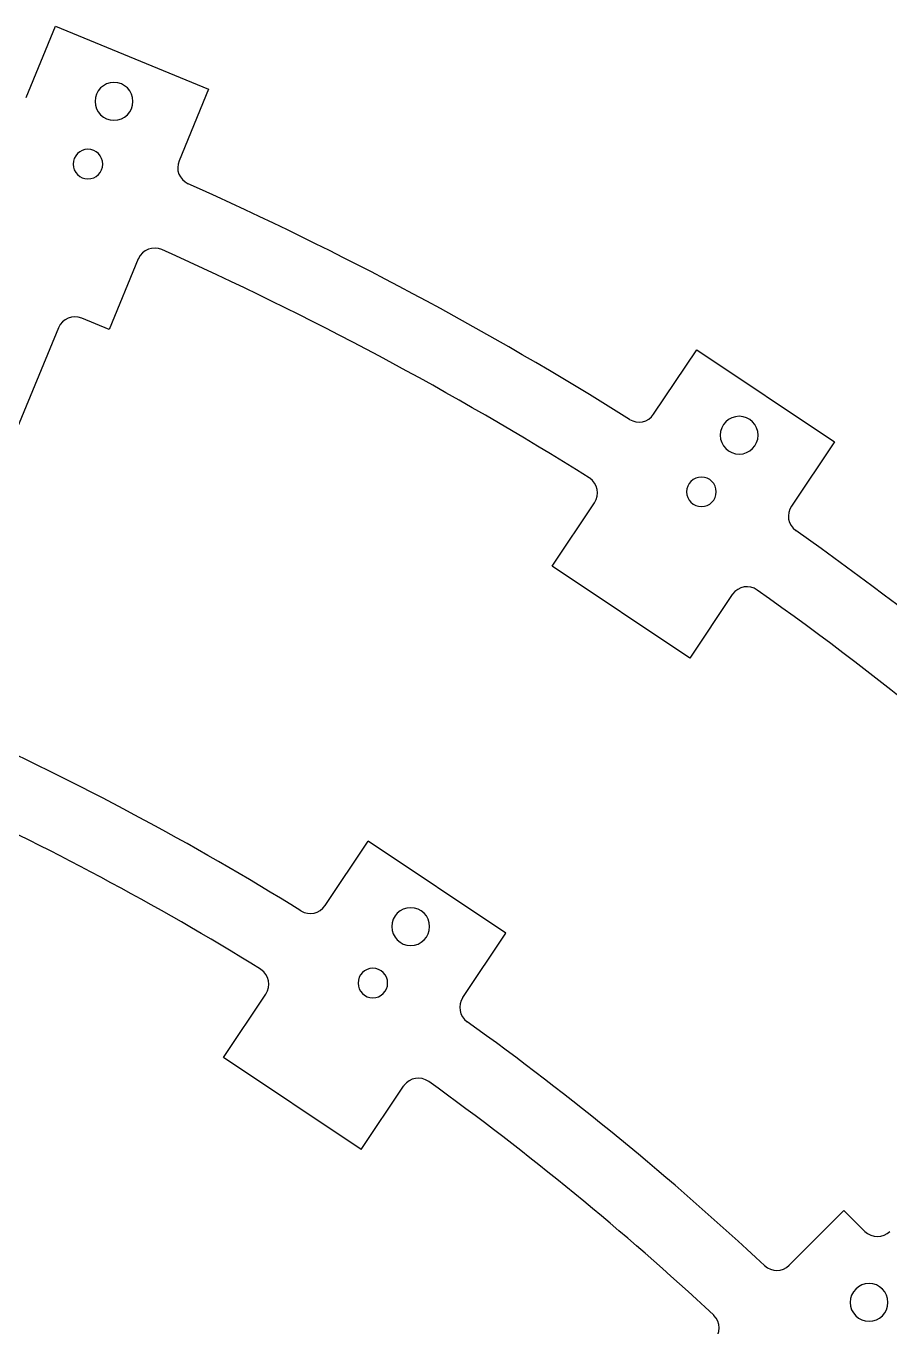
# Model space of a CAD drawing. Header units: millimetres. Extents: x -62 to 273, y 1 to 296.
# Drawn here: x 76.9 to 149.9, y 165.3 to 275.3 of the extents above; entities that cross this region are included whole.
import ezdxf

# ---------------------------------------------------------------- set-up
doc = ezdxf.new("R2010")
doc.units = ezdxf.units.MM
doc.header["$MEASUREMENT"] = 0

# ---------------------------------------------------------------- blocks, each defined once
blk = doc.blocks.new('block 12')
at = {"color": 7, "lineweight": 25, "true_color": 0xffffff}
blk.add_open_spline([(132.76, 235.93), (132.76, 236.62), (133.32, 237.18), (134.01, 237.18), (134.7, 237.18), (135.26, 236.62), (135.26, 235.93), (135.26, 235.24), (134.7, 234.68), (134.01, 234.68), (133.32, 234.68), (132.76, 235.24), (132.76, 235.93), (132.76, 235.93), (132.76, 235.93), (132.76, 235.93)], degree=3, knots=[0, 0, 0, 0, 1, 1, 1, 2, 2, 2, 3, 3, 3, 4, 4, 4, 5, 5, 5, 5], dxfattribs=at)
blk = doc.blocks.new('block 13')
at = {"color": 7, "lineweight": 25, "true_color": 0xffffff}
blk.add_open_spline([(135.6, 240.72), (135.6, 241.6), (136.32, 242.32), (137.2, 242.32), (138.09, 242.32), (138.8, 241.6), (138.8, 240.72), (138.8, 239.83), (138.09, 239.12), (137.2, 239.12), (136.32, 239.12), (135.6, 239.83), (135.6, 240.72), (135.6, 240.72), (135.6, 240.72), (135.6, 240.72)], degree=3, knots=[0, 0, 0, 0, 1, 1, 1, 2, 2, 2, 3, 3, 3, 4, 4, 4, 5, 5, 5, 5], dxfattribs=at)
blk = doc.blocks.new('block 14')
at = {"color": 7, "lineweight": 25, "true_color": 0xffffff}
blk.add_open_spline([(80.89, 263.66), (80.89, 264.35), (81.45, 264.91), (82.14, 264.91), (82.83, 264.91), (83.39, 264.35), (83.39, 263.66), (83.39, 262.97), (82.83, 262.41), (82.14, 262.41), (81.45, 262.41), (80.89, 262.97), (80.89, 263.66), (80.89, 263.66), (80.89, 263.66), (80.89, 263.66)], degree=3, knots=[0, 0, 0, 0, 1, 1, 1, 2, 2, 2, 3, 3, 3, 4, 4, 4, 5, 5, 5, 5], dxfattribs=at)
blk = doc.blocks.new('block 15')
at = {"color": 7, "lineweight": 25, "true_color": 0xffffff}
blk.add_open_spline([(82.74, 268.97), (82.74, 269.85), (83.46, 270.57), (84.34, 270.57), (85.23, 270.57), (85.94, 269.85), (85.94, 268.97), (85.94, 268.09), (85.23, 267.37), (84.34, 267.37), (83.46, 267.37), (82.74, 268.09), (82.74, 268.97), (82.74, 268.97), (82.74, 268.97), (82.74, 268.97)], degree=3, knots=[0, 0, 0, 0, 1, 1, 1, 2, 2, 2, 3, 3, 3, 4, 4, 4, 5, 5, 5, 5], dxfattribs=at)
blk = doc.blocks.new('block 27')
at = {"color": 7, "lineweight": 25, "true_color": 0xffffff}
blk.add_open_spline([(146.58, 167.34), (146.58, 168.22), (147.3, 168.94), (148.18, 168.94), (149.06, 168.94), (149.78, 168.22), (149.78, 167.34), (149.78, 166.45), (149.06, 165.74), (148.18, 165.74), (147.3, 165.74), (146.58, 166.45), (146.58, 167.34), (146.58, 167.34), (146.58, 167.34), (146.58, 167.34)], degree=3, knots=[0, 0, 0, 0, 1, 1, 1, 2, 2, 2, 3, 3, 3, 4, 4, 4, 5, 5, 5, 5], dxfattribs=at)
blk = doc.blocks.new('block 28')
at = {"color": 7, "lineweight": 25, "true_color": 0xffffff}
blk.add_open_spline([(104.98, 194.36), (104.98, 195.05), (105.54, 195.61), (106.23, 195.61), (106.92, 195.61), (107.48, 195.05), (107.48, 194.36), (107.48, 193.67), (106.92, 193.11), (106.23, 193.11), (105.54, 193.11), (104.98, 193.67), (104.98, 194.36), (104.98, 194.36), (104.98, 194.36), (104.98, 194.36)], degree=3, knots=[0, 0, 0, 0, 1, 1, 1, 2, 2, 2, 3, 3, 3, 4, 4, 4, 5, 5, 5, 5], dxfattribs=at)
blk = doc.blocks.new('block 29')
at = {"color": 7, "lineweight": 25, "true_color": 0xffffff}
blk.add_open_spline([(107.83, 199.14), (107.83, 200.03), (108.54, 200.74), (109.43, 200.74), (110.31, 200.74), (111.03, 200.03), (111.03, 199.14), (111.03, 198.26), (110.31, 197.54), (109.43, 197.54), (108.54, 197.54), (107.83, 198.26), (107.83, 199.14), (107.83, 199.14), (107.83, 199.14), (107.83, 199.14)], degree=3, knots=[0, 0, 0, 0, 1, 1, 1, 2, 2, 2, 3, 3, 3, 4, 4, 4, 5, 5, 5, 5], dxfattribs=at)
blk = doc.blocks.new('block 106')
at = {"color": 7, "lineweight": 25, "true_color": 0xffffff}
blk.add_lwpolyline([(102.19, 200.92), (105.83, 206.36)], dxfattribs=at)
blk = doc.blocks.new('block 107')
at = {"color": 7, "lineweight": 25, "true_color": 0xffffff}
blk.add_lwpolyline([(117.47, 198.58), (105.83, 206.36)], dxfattribs=at)
blk = doc.blocks.new('block 108')
at = {"color": 7, "lineweight": 25, "true_color": 0xffffff}
blk.add_lwpolyline([(113.83, 193.14), (117.47, 198.58)], dxfattribs=at)
blk = doc.blocks.new('block 109')
at = {"color": 7, "lineweight": 25, "true_color": 0xffffff}
blk.add_lwpolyline([(141.43, 170.49), (146.06, 175.11)], dxfattribs=at)
blk = doc.blocks.new('block 110')
at = {"color": 7, "lineweight": 25, "true_color": 0xffffff}
blk.add_lwpolyline([(147.83, 173.35), (146.06, 175.11)], dxfattribs=at)
blk = doc.blocks.new('block 114')
at = {"color": 7, "lineweight": 25, "true_color": 0xffffff}
blk.add_lwpolyline([(136.61, 227.23), (133.02, 221.86)], dxfattribs=at)
blk = doc.blocks.new('block 115')
at = {"color": 7, "lineweight": 25, "true_color": 0xffffff}
blk.add_lwpolyline([(133.02, 221.86), (121.38, 229.64)], dxfattribs=at)
blk = doc.blocks.new('block 116')
at = {"color": 7, "lineweight": 25, "true_color": 0xffffff}
blk.add_lwpolyline([(121.38, 229.64), (124.97, 235.01)], dxfattribs=at)
blk = doc.blocks.new('block 117')
at = {"color": 7, "lineweight": 25, "true_color": 0xffffff}
blk.add_lwpolyline([(86.39, 255.63), (83.92, 249.66)], dxfattribs=at)
blk = doc.blocks.new('block 118')
at = {"color": 7, "lineweight": 25, "true_color": 0xffffff}
blk.add_lwpolyline([(83.92, 249.66), (81.61, 250.62)], dxfattribs=at)
blk = doc.blocks.new('block 119')
at = {"color": 7, "lineweight": 25, "true_color": 0xffffff}
blk.add_lwpolyline([(79.65, 249.81), (70.09, 226.71)], dxfattribs=at)
blk = doc.blocks.new('block 130')
at = {"color": 7, "lineweight": 25, "true_color": 0xffffff}
blk.add_lwpolyline([(105.25, 180.29), (108.83, 185.65)], dxfattribs=at)
blk = doc.blocks.new('block 131')
at = {"color": 7, "lineweight": 25, "true_color": 0xffffff}
blk.add_lwpolyline([(105.25, 180.29), (93.6, 188.06)], dxfattribs=at)
blk = doc.blocks.new('block 132')
at = {"color": 7, "lineweight": 25, "true_color": 0xffffff}
blk.add_lwpolyline([(93.6, 188.06), (97.19, 193.43)], dxfattribs=at)
blk = doc.blocks.new('block 239')
at = {"color": 7, "lineweight": 25, "true_color": 0xffffff}
blk.add_lwpolyline([(76.91, 269.3), (79.41, 275.34)], dxfattribs=at)
blk = doc.blocks.new('block 240')
at = {"color": 7, "lineweight": 25, "true_color": 0xffffff}
blk.add_lwpolyline([(79.41, 275.34), (92.34, 269.99)], dxfattribs=at)
blk = doc.blocks.new('block 241')
at = {"color": 7, "lineweight": 25, "true_color": 0xffffff}
blk.add_lwpolyline([(92.34, 269.99), (89.84, 263.95)], dxfattribs=at)
blk = doc.blocks.new('block 242')
at = {"color": 7, "lineweight": 25, "true_color": 0xffffff}
blk.add_lwpolyline([(129.97, 242.49), (133.61, 247.93)], dxfattribs=at)
blk = doc.blocks.new('block 243')
at = {"color": 7, "lineweight": 25, "true_color": 0xffffff}
blk.add_lwpolyline([(133.61, 247.93), (145.25, 240.15)], dxfattribs=at)
blk = doc.blocks.new('block 244')
at = {"color": 7, "lineweight": 25, "true_color": 0xffffff}
blk.add_lwpolyline([(145.25, 240.15), (141.61, 234.72)], dxfattribs=at)
blk = doc.blocks.new('block 344')
at = {"color": 7, "lineweight": 25, "true_color": 0xffffff}
blk.add_open_spline([(100.15, 200.47), (90.93, 206.2), (81.35, 211.32), (71.47, 215.81)], degree=3, dxfattribs=at)
blk = doc.blocks.new('block 345')
at = {"color": 7, "lineweight": 25, "true_color": 0xffffff}
blk.add_open_spline([(100.15, 200.47), (100.84, 200.05), (101.74, 200.24), (102.19, 200.92)], degree=3, dxfattribs=at)
blk = doc.blocks.new('block 346')
at = {"color": 7, "lineweight": 25, "true_color": 0xffffff}
blk.add_open_spline([(113.83, 193.14), (113.38, 192.46), (113.55, 191.56), (114.2, 191.09)], degree=3, dxfattribs=at)
blk = doc.blocks.new('block 347')
at = {"color": 7, "lineweight": 25, "true_color": 0xffffff}
blk.add_open_spline([(139.35, 170.45), (131.42, 177.86), (123.02, 184.76), (114.2, 191.09)], degree=3, dxfattribs=at)
blk = doc.blocks.new('block 348')
at = {"color": 7, "lineweight": 25, "true_color": 0xffffff}
blk.add_open_spline([(139.35, 170.45), (139.94, 169.9), (140.86, 169.91), (141.43, 170.49)], degree=3, dxfattribs=at)
blk = doc.blocks.new('block 349')
at = {"color": 7, "lineweight": 25, "true_color": 0xffffff}
blk.add_open_spline([(147.83, 173.35), (148.41, 172.76), (149.36, 172.76), (149.95, 173.35)], degree=3, dxfattribs=at)
blk = doc.blocks.new('block 352')
at = {"color": 7, "lineweight": 25, "true_color": 0xffffff}
blk.add_open_spline([(170.39, 201.63), (160.45, 211.02), (149.87, 219.7), (138.73, 227.62)], degree=3, dxfattribs=at)
blk = doc.blocks.new('block 353')
at = {"color": 7, "lineweight": 25, "true_color": 0xffffff}
blk.add_open_spline([(138.73, 227.62), (138.05, 228.1), (137.12, 227.94), (136.64, 227.27), (136.63, 227.25), (136.62, 227.24), (136.61, 227.23)], degree=3, knots=[0, 0, 0, 0, 1, 1, 1, 2, 2, 2, 2], dxfattribs=at)
blk = doc.blocks.new('block 354')
at = {"color": 7, "lineweight": 25, "true_color": 0xffffff}
blk.add_open_spline([(124.97, 235.01), (125.43, 235.7), (125.25, 236.63), (124.56, 237.09), (124.55, 237.1), (124.53, 237.1), (124.52, 237.11)], degree=3, knots=[0, 0, 0, 0, 1, 1, 1, 2, 2, 2, 2], dxfattribs=at)
blk = doc.blocks.new('block 355')
at = {"color": 7, "lineweight": 25, "true_color": 0xffffff}
blk.add_open_spline([(124.52, 237.11), (112.94, 244.38), (100.87, 250.83), (88.39, 256.42)], degree=3, dxfattribs=at)
blk = doc.blocks.new('block 356')
at = {"color": 7, "lineweight": 25, "true_color": 0xffffff}
blk.add_open_spline([(88.39, 256.42), (87.64, 256.76), (86.75, 256.42), (86.41, 255.67), (86.41, 255.66), (86.4, 255.64), (86.39, 255.63)], degree=3, knots=[0, 0, 0, 0, 1, 1, 1, 2, 2, 2, 2], dxfattribs=at)
blk = doc.blocks.new('block 357')
at = {"color": 7, "lineweight": 25, "true_color": 0xffffff}
blk.add_open_spline([(81.61, 250.62), (80.85, 250.93), (79.97, 250.57), (79.65, 249.81)], degree=3, dxfattribs=at)
blk = doc.blocks.new('block 367')
at = {"color": 7, "lineweight": 25, "true_color": 0xffffff}
blk.add_open_spline([(135.06, 164.12), (135.65, 164.7), (135.65, 165.65), (135.06, 166.24), (135.05, 166.25), (135.04, 166.26), (135.03, 166.28)], degree=3, knots=[0, 0, 0, 0, 1, 1, 1, 2, 2, 2, 2], dxfattribs=at)
blk = doc.blocks.new('block 368')
at = {"color": 7, "lineweight": 25, "true_color": 0xffffff}
blk.add_open_spline([(135.03, 166.28), (127.43, 173.36), (119.39, 179.96), (110.95, 186.03)], degree=3, dxfattribs=at)
blk = doc.blocks.new('block 369')
at = {"color": 7, "lineweight": 25, "true_color": 0xffffff}
blk.add_open_spline([(110.95, 186.03), (110.28, 186.52), (109.34, 186.37), (108.86, 185.69), (108.85, 185.68), (108.84, 185.66), (108.83, 185.65)], degree=3, knots=[0, 0, 0, 0, 1, 1, 1, 2, 2, 2, 2], dxfattribs=at)
blk = doc.blocks.new('block 370')
at = {"color": 7, "lineweight": 25, "true_color": 0xffffff}
blk.add_open_spline([(97.19, 193.43), (97.65, 194.12), (97.46, 195.05), (96.77, 195.51), (96.76, 195.52), (96.75, 195.53), (96.73, 195.54)], degree=3, knots=[0, 0, 0, 0, 1, 1, 1, 2, 2, 2, 2], dxfattribs=at)
blk = doc.blocks.new('block 371')
at = {"color": 7, "lineweight": 25, "true_color": 0xffffff}
blk.add_open_spline([(96.73, 195.54), (87.89, 201.01), (78.72, 205.91), (69.26, 210.22)], degree=3, dxfattribs=at)
blk = doc.blocks.new('block 487')
at = {"color": 7, "lineweight": 25, "true_color": 0xffffff}
blk.add_open_spline([(89.84, 263.95), (89.53, 263.2), (89.87, 262.34), (90.61, 262)], degree=3, dxfattribs=at)
blk = doc.blocks.new('block 488')
at = {"color": 7, "lineweight": 25, "true_color": 0xffffff}
blk.add_open_spline([(127.93, 242.06), (115.97, 249.57), (103.5, 256.24), (90.61, 262)], degree=3, dxfattribs=at)
blk = doc.blocks.new('block 489')
at = {"color": 7, "lineweight": 25, "true_color": 0xffffff}
blk.add_open_spline([(127.93, 242.06), (128.62, 241.63), (129.52, 241.82), (129.97, 242.49)], degree=3, dxfattribs=at)
blk = doc.blocks.new('block 490')
at = {"color": 7, "lineweight": 25, "true_color": 0xffffff}
blk.add_open_spline([(141.61, 234.72), (141.16, 234.04), (141.33, 233.13), (141.99, 232.66)], degree=3, dxfattribs=at)
blk = doc.blocks.new('block 491')
at = {"color": 7, "lineweight": 25, "true_color": 0xffffff}
blk.add_open_spline([(174.7, 205.82), (164.44, 215.52), (153.51, 224.49), (141.99, 232.66)], degree=3, dxfattribs=at)

msp = doc.modelspace()

# ---------------------------------------------------------------- block references
for name in ['block 239', 'block 240', 'block 15', 'block 241', 'block 14', 'block 487', 'block 488', 'block 356', 'block 117', 'block 355', 'block 357', 'block 118', 'block 119', 'block 242', 'block 243', 'block 489', 'block 13', 'block 244', 'block 354', 'block 12', 'block 116', 'block 490', 'block 491', 'block 115', 'block 353', 'block 114', 'block 352', 'block 344', 'block 371', 'block 106', 'block 107', 'block 345', 'block 29', 'block 108', 'block 370', 'block 28', 'block 132', 'block 346', 'block 347', 'block 131', 'block 369', 'block 130', 'block 368', 'block 109', 'block 110', 'block 349', 'block 348', 'block 27', 'block 367']:
    msp.add_blockref(name, (0, 0))

doc.saveas('drawing.dxf')
